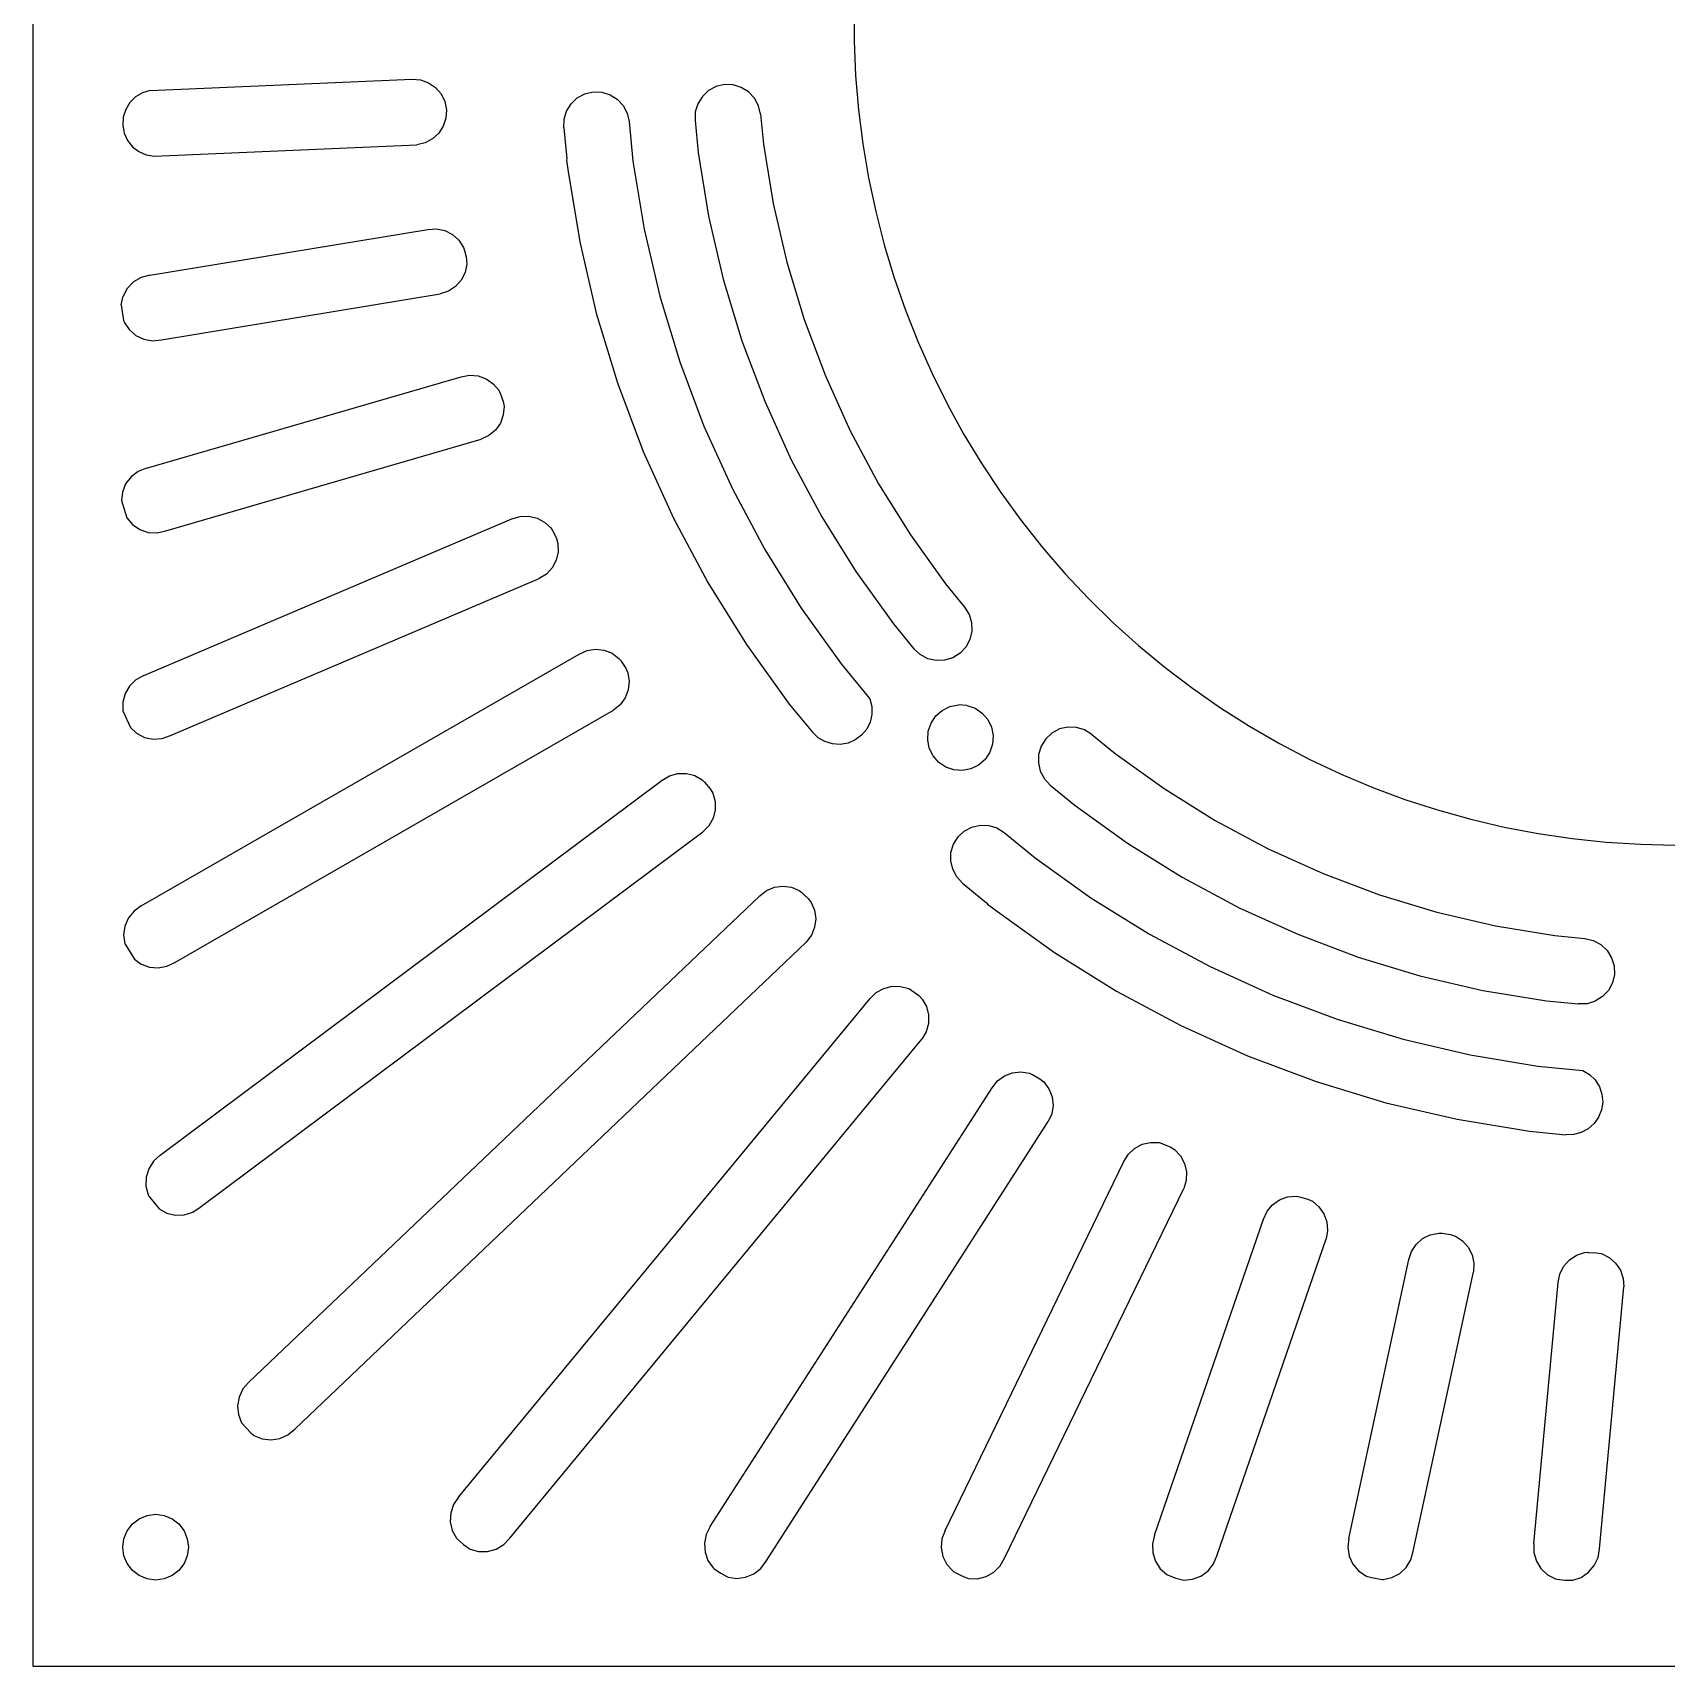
# Model space of a CAD drawing. Extents: x -2918 to -212, y 225 to 5715.
# Drawn here: x -624.1079 to -623.6105, y 806.1718 to 806.6692 of the extents above; entities that cross this region are included whole.
import ezdxf

# ---------------------------------------------------------------- set-up
doc = ezdxf.new("R2010")
doc.units = 0
doc.layers.get('0').update_dxf_attribs({"linetype": 'CONTINUOUS'})
doc.layers.add('ДВ_ГП_П_МАФ', color=20, linetype='CONTINUOUS')

# ---------------------------------------------------------------- blocks, each defined once
blk = doc.blocks.new('*U45')
at = {"color": 150}
for p, q in [((-500, 0), (-500, -500)), ((-249.89, 0), (-249.89, -5.23)), ((-249.89, -5.23), (-249.45, -15.69)), ((-464.18, -20.27), (-384.44, -16.78)), ((-384.44, -16.78), (-381.88, -17)), ((-381.88, -17), (-379.46, -17.87)), ((-379.46, -17.87), (-377.34, -19.31)), ((-377.34, -19.31), (-375.66, -21.25)), ((-291.9, -19.01), (-294.2, -20.24)), ((-289.36, -18.42), (-291.9, -19.01)), ((-286.75, -18.51), (-289.36, -18.42)), ((-284.25, -19.27), (-286.75, -18.51)), ((-282.04, -20.65), (-284.25, -19.27)), ((-249.45, -15.69), (-248.58, -26.13)), ((-470.4, -23.91), (-471.68, -25.99)), ((-468.65, -22.19), (-470.4, -23.91)), ((-466.53, -20.96), (-468.65, -22.19)), ((-464.18, -20.27), (-466.53, -20.96)), ((-375.66, -21.25), (-374.53, -23.56)), ((-374.53, -23.56), (-374.03, -26.08)), ((-337.46, -26.48), (-336.08, -24.26)), ((-336.08, -24.26), (-334.18, -22.48)), ((-334.18, -22.48), (-331.87, -21.25)), ((-331.87, -21.25), (-329.33, -20.66)), ((-329.33, -20.66), (-326.72, -20.74)), ((-326.72, -20.74), (-324.22, -21.5)), ((-324.22, -21.5), (-322.01, -22.88)), ((-322.01, -22.88), (-320.23, -24.79)), ((-320.23, -24.79), (-319, -27.09)), ((-297.49, -24.24), (-298.25, -26.74)), ((-296.11, -22.02), (-297.49, -24.24)), ((-294.2, -20.24), (-296.11, -22.02)), ((-280.25, -22.56), (-282.04, -20.65)), ((-279.02, -24.86), (-280.25, -22.56)), ((-278.43, -27.4), (-279.02, -24.86)), ((-472.42, -28.33), (-472.58, -30.77)), ((-471.68, -25.99), (-472.42, -28.33)), ((-374.18, -28.64), (-374.98, -31.08)), ((-374.03, -26.08), (-374.18, -28.64)), ((-338.31, -31.58), (-338.22, -28.97)), ((-338.22, -28.97), (-337.46, -26.48)), ((-319, -27.09), (-318.41, -29.64)), ((-318.41, -29.64), (-317.23, -41.72)), ((-298.25, -26.74), (-298.34, -29.35)), ((-298.34, -29.35), (-297.38, -39.12)), ((-278.43, -27.4), (-277.54, -36.52)), ((-248.58, -26.13), (-247.26, -36.51)), ((-472.58, -30.77), (-472.14, -33.18)), ((-472.14, -33.18), (-471.12, -35.41)), ((-376.37, -33.23), (-378.27, -34.96)), ((-374.98, -31.08), (-376.37, -33.23)), ((-338.31, -31.58), (-337.39, -41.01)), ((-471.12, -35.41), (-469.6, -37.33)), ((-469.6, -37.33), (-467.66, -38.83)), ((-467.66, -38.83), (-465.42, -39.81)), ((-463, -40.22), (-383.04, -36.72)), ((-380.54, -36.15), (-383.04, -36.72)), ((-378.27, -34.96), (-380.54, -36.15)), ((-297.38, -39.12), (-294.2, -58.5)), ((-277.54, -36.52), (-274.57, -54.6)), ((-247.26, -36.51), (-245.52, -46.84)), ((-465.42, -39.81), (-463, -40.22)), ((-337.39, -41.01), (-337.46, -41.45)), ((-337.46, -41.45), (-337.07, -44.32)), ((-337.07, -44.32), (-333.45, -66.28)), ((-317.23, -41.72), (-313.82, -62.39)), ((-245.52, -46.84), (-243.34, -57.08)), ((-274.57, -54.6), (-270.42, -72.45)), ((-294.2, -58.5), (-289.75, -77.62)), ((-243.34, -57.08), (-240.74, -67.22)), ((-464.37, -76.46), (-379.69, -62.52)), ((-379.69, -62.52), (-377.09, -62.36)), ((-377.09, -62.36), (-374.53, -62.89)), ((-374.53, -62.89), (-372.2, -64.06)), ((-372.2, -64.06), (-370.25, -65.8)), ((-313.82, -62.39), (-309.08, -82.79)), ((-370.25, -65.8), (-368.82, -67.98)), ((-368.82, -67.98), (-368.51, -68.91)), ((-368.51, -68.91), (-368.5, -68.96)), ((-368.5, -68.96), (-368.07, -70.9)), ((-333.45, -66.28), (-328.41, -87.97)), ((-240.74, -67.22), (-237.71, -77.24)), ((-367.84, -73.06), (-368.37, -75.61)), ((-368.07, -70.9), (-367.91, -71.85)), ((-367.91, -71.85), (-367.84, -73.06)), ((-270.42, -72.45), (-265.1, -89.99)), ((-469.32, -78.52), (-471.21, -80.46)), ((-466.99, -77.15), (-469.32, -78.52)), ((-464.37, -76.46), (-466.99, -77.15)), ((-369.54, -77.94), (-371.27, -79.89)), ((-368.37, -75.61), (-369.54, -77.94)), ((-289.75, -77.62), (-284.05, -96.41)), ((-237.71, -77.24), (-234.27, -87.12)), ((-473.11, -85.47), (-472.5, -82.83)), ((-471.21, -80.46), (-472.5, -82.83)), ((-460.82, -96.13), (-375.93, -82.15)), ((-373.45, -81.33), (-375.93, -82.15)), ((-371.27, -79.89), (-373.45, -81.33)), ((-309.08, -82.79), (-303, -102.84)), ((-473.11, -85.47), (-472.31, -90.23)), ((-328.41, -87.97), (-321.95, -109.27)), ((-234.27, -87.12), (-230.42, -96.86)), ((-472.31, -90.23), (-472.27, -90.4)), ((-472.27, -90.4), (-472.16, -90.74)), ((-472.16, -90.74), (-470.66, -93)), ((-470.66, -93), (-468.62, -94.77)), ((-265.1, -89.99), (-258.65, -107.14)), ((-468.62, -94.77), (-466.18, -95.93)), ((-466.18, -95.93), (-463.51, -96.39)), ((-463.51, -96.39), (-460.82, -96.13)), ((-284.05, -96.41), (-277.13, -114.79)), ((-230.42, -96.86), (-226.16, -106.42)), ((-303, -102.84), (-295.62, -122.45)), ((-465.38, -135.21), (-369.52, -107.36)), ((-369.52, -107.36), (-366.96, -106.89)), ((-366.96, -106.89), (-364.36, -107.11)), ((-364.36, -107.11), (-361.9, -108)), ((-361.9, -108), (-359.76, -109.49)), ((-321.95, -109.27), (-314.11, -130.11)), ((-258.65, -107.14), (-251.08, -123.83)), ((-226.16, -106.42), (-221.5, -115.8)), ((-359.76, -109.49), (-358.08, -111.48)), ((-358.08, -111.48), (-357.66, -112.37)), ((-357.66, -112.37), (-357.64, -112.42)), ((-357.64, -112.42), (-356.78, -114.9)), ((-356.72, -119.01), (-357.61, -121.46)), ((-356.78, -114.9), (-356.5, -116.41)), ((-356.5, -116.41), (-356.72, -119.01)), ((-277.13, -114.79), (-269.03, -132.68)), ((-221.5, -115.8), (-216.46, -124.97)), ((-359.09, -123.6), (-361.09, -125.29)), ((-357.61, -121.46), (-359.09, -123.6)), ((-295.62, -122.45), (-286.97, -141.53)), ((-251.08, -123.83), (-242.44, -139.98)), ((-459.51, -154.31), (-363.45, -126.4)), ((-361.09, -125.29), (-363.45, -126.4)), ((-216.46, -124.97), (-211.04, -133.93)), ((-314.11, -130.11), (-304.92, -150.39)), ((-269.03, -132.68), (-259.77, -149.99)), ((-211.04, -133.93), (-205.24, -142.65)), ((-470.05, -137.84), (-471.69, -139.99)), ((-467.9, -136.2), (-470.05, -137.84)), ((-465.38, -135.21), (-467.9, -136.2)), ((-472.69, -142.5), (-472.97, -145.07)), ((-471.69, -139.99), (-472.69, -142.5)), ((-286.97, -141.53), (-277.09, -160.01)), ((-242.44, -139.98), (-232.76, -155.54)), ((-205.24, -142.65), (-199.09, -151.12)), ((-472.97, -145.07), (-471.37, -150.37)), ((-471.37, -150.37), (-469.66, -152.38)), ((-469.66, -152.38), (-467.42, -153.89)), ((-467.42, -153.89), (-464.85, -154.75)), ((-466.18, -198.36), (-354.08, -150.66)), ((-354.08, -150.66), (-351.59, -149.9)), ((-351.59, -149.9), (-348.98, -149.81)), ((-348.98, -149.81), (-346.44, -150.39)), ((-346.44, -150.39), (-344.13, -151.61)), ((-344.13, -151.61), (-342.22, -153.39)), ((-342.22, -153.39), (-341.7, -154.22)), ((-304.92, -150.39), (-294.42, -170.02)), ((-259.77, -149.99), (-249.39, -166.67)), ((-199.09, -151.12), (-192.59, -159.32)), ((-464.85, -154.75), (-462.15, -154.89)), ((-462.15, -154.89), (-459.51, -154.31)), ((-341.7, -154.22), (-341.68, -154.28)), ((-341.68, -154.28), (-340.52, -156.63)), ((-340.52, -156.63), (-340.07, -158.1)), ((-340.07, -158.1), (-339.98, -160.7)), ((-232.76, -155.54), (-222.08, -170.43)), ((-340.57, -163.25), (-341.79, -165.55)), ((-339.98, -160.7), (-340.57, -163.25)), ((-277.09, -160.01), (-266.02, -177.79)), ((-192.59, -159.32), (-185.75, -167.25)), ((-458.07, -216.63), (-345.78, -168.84)), ((-343.57, -167.46), (-345.78, -168.84)), ((-341.79, -165.55), (-343.57, -167.46)), ((-249.39, -166.67), (-237.94, -182.62)), ((-185.75, -167.25), (-178.58, -174.88)), ((-294.42, -170.02), (-282.66, -188.92)), ((-222.08, -170.43), (-216.26, -177.5)), ((-266.02, -177.79), (-253.81, -194.81)), ((-216.26, -177.5), (-214.88, -179.72)), ((-178.58, -174.88), (-171.1, -182.2)), ((-237.94, -182.62), (-231.72, -190.2)), ((-214.88, -179.72), (-214.12, -182.21)), ((-214.12, -182.21), (-214.04, -184.82)), ((-171.1, -182.2), (-163.32, -189.21)), ((-282.66, -188.92), (-269.68, -207.01)), ((-214.63, -187.37), (-215.86, -189.67)), ((-214.04, -184.82), (-214.63, -187.37)), ((-466.93, -268.5), (-333.59, -191.82)), ((-333.59, -191.82), (-331.2, -190.76)), ((-331.2, -190.76), (-328.62, -190.36)), ((-328.62, -190.36), (-326.03, -190.64)), ((-326.03, -190.64), (-323.59, -191.58)), ((-323.59, -191.58), (-321.49, -193.11)), ((-321.49, -193.11), (-320.87, -193.88)), ((-320.87, -193.88), (-320.84, -193.93)), ((-320.84, -193.93), (-319.41, -196.13)), ((-229.81, -191.98), (-231.72, -190.2)), ((-227.51, -193.21), (-229.81, -191.98)), ((-224.96, -193.8), (-227.51, -193.21)), ((-222.35, -193.71), (-224.96, -193.8)), ((-219.86, -192.96), (-222.35, -193.71)), ((-217.64, -191.58), (-219.86, -192.96)), ((-215.86, -189.67), (-217.64, -191.58)), ((-163.32, -189.21), (-155.25, -195.88)), ((-466.18, -198.36), (-468.55, -199.65)), ((-319.41, -196.13), (-318.79, -197.53)), ((-318.79, -197.53), (-318.39, -200.11)), ((-253.81, -194.81), (-245.08, -205.43)), ((-155.25, -195.88), (-146.91, -202.21)), ((-471.87, -203.86), (-472.56, -206.48)), ((-470.5, -201.53), (-471.87, -203.86)), ((-468.55, -199.65), (-470.5, -201.53)), ((-318.66, -202.7), (-319.6, -205.13)), ((-318.39, -200.11), (-318.66, -202.7)), ((-146.91, -202.21), (-138.32, -208.18)), ((-472.56, -206.48), (-472.54, -209.1)), ((-456.7, -285.67), (-323.17, -208.88)), ((-321.14, -207.24), (-323.17, -208.88)), ((-319.6, -205.13), (-321.14, -207.24)), ((-269.68, -207.01), (-262.62, -215.59)), ((-245.08, -205.43), (-244.5, -207.76)), ((-244.5, -207.76), (-244.48, -210.17)), ((-223.07, -208.94), (-220.72, -207.79)), ((-220.72, -207.79), (-218.16, -207.29)), ((-215.56, -207.46), (-218.16, -207.29)), ((-215.56, -207.46), (-213.09, -208.31)), ((-213.09, -208.31), (-210.92, -209.76)), ((-138.32, -208.18), (-129.48, -213.79)), ((-472.54, -209.1), (-470.22, -214.21)), ((-245.01, -212.51), (-246.08, -214.67)), ((-244.48, -210.17), (-245.01, -212.51)), ((-227.34, -215.29), (-226.49, -212.82)), ((-226.49, -212.82), (-225.03, -210.65)), ((-225.03, -210.65), (-223.07, -208.94)), ((-210.92, -209.76), (-209.2, -211.73)), ((-209.2, -211.73), (-208.06, -214.08)), ((-129.48, -213.79), (-120.41, -219.03)), ((-470.22, -214.21), (-468.37, -215.92)), ((-468.37, -215.92), (-465.97, -217.16)), ((-465.97, -217.16), (-463.32, -217.7)), ((-463.32, -217.7), (-460.62, -217.52)), ((-460.62, -217.52), (-458.07, -216.63)), ((-260.89, -217.26), (-262.62, -215.59)), ((-258.81, -218.47), (-260.89, -217.26)), ((-256.51, -219.18), (-258.81, -218.47)), ((-249.54, -217.96), (-251.75, -218.91)), ((-247.61, -216.51), (-249.54, -217.96)), ((-246.08, -214.67), (-247.61, -216.51)), ((-227.51, -217.89), (-227.34, -215.29)), ((-227.01, -220.46), (-227.51, -217.89)), ((-208.06, -214.08), (-207.55, -216.64)), ((-207.55, -216.64), (-207.73, -219.24)), ((-191.58, -217.63), (-192.96, -219.85)), ((-191.58, -217.63), (-189.67, -215.85)), ((-187.37, -214.62), (-189.67, -215.85)), ((-184.83, -214.03), (-187.37, -214.62)), ((-182.22, -214.12), (-184.83, -214.03)), ((-179.72, -214.88), (-182.22, -214.12)), ((-177.51, -216.26), (-179.72, -214.88)), ((-177.51, -216.26), (-170.43, -222.08)), ((-254.11, -219.32), (-256.51, -219.18)), ((-251.75, -218.91), (-254.11, -219.32)), ((-225.86, -222.8), (-227.01, -220.46)), ((-224.15, -224.77), (-225.86, -222.8)), ((-208.58, -221.71), (-210.03, -223.88)), ((-207.73, -219.24), (-208.58, -221.71)), ((-193.72, -222.35), (-193.81, -224.96)), ((-192.96, -219.85), (-193.72, -222.35)), ((-170.43, -222.08), (-155.54, -232.76)), ((-120.41, -219.03), (-111.13, -223.88)), ((-306.08, -228.9), (-303.57, -228.2)), ((-303.57, -228.2), (-300.96, -228.16)), ((-300.96, -228.16), (-298.43, -228.8)), ((-221.98, -226.22), (-224.15, -224.77)), ((-219.51, -227.07), (-221.98, -226.22)), ((-216.91, -227.25), (-219.51, -227.07)), ((-214.34, -226.74), (-216.91, -227.25)), ((-212, -225.6), (-214.34, -226.74)), ((-210.03, -223.88), (-212, -225.6)), ((-193.81, -224.96), (-193.22, -227.5)), ((-193.22, -227.5), (-191.99, -229.8)), ((-111.13, -223.88), (-101.66, -228.34)), ((-101.66, -228.34), (-92.01, -232.39)), ((-461.22, -344.41), (-308.33, -230.24)), ((-308.33, -230.24), (-306.08, -228.9)), ((-298.43, -228.8), (-296.16, -230.08)), ((-296.16, -230.08), (-295.45, -230.76)), ((-295.45, -230.76), (-295.42, -230.81)), ((-295.42, -230.81), (-293.74, -232.82)), ((-293.74, -232.82), (-292.96, -234.14)), ((-191.99, -229.8), (-190.21, -231.71)), ((-190.21, -231.71), (-182.62, -237.94)), ((-155.54, -232.76), (-139.98, -242.44)), ((-92.01, -232.39), (-82.2, -236.04)), ((-292.96, -234.14), (-292.25, -236.65)), ((-292.25, -236.65), (-292.21, -239.26)), ((-182.62, -237.94), (-166.67, -249.39)), ((-82.2, -236.04), (-72.24, -239.28)), ((-292.86, -241.79), (-294.13, -244.07)), ((-292.21, -239.26), (-292.86, -241.79)), ((-139.98, -242.44), (-123.83, -251.08)), ((-72.24, -239.28), (-62.16, -242.09)), ((-62.16, -242.09), (-51.97, -244.48)), ((-449.02, -360.24), (-295.95, -245.93)), ((-294.13, -244.07), (-295.95, -245.93)), ((-219.65, -249.69), (-218.27, -247.48)), ((-218.27, -247.48), (-216.36, -245.7)), ((-216.36, -245.7), (-214.06, -244.47)), ((-214.06, -244.47), (-211.51, -243.88)), ((-211.51, -243.88), (-208.9, -243.96)), ((-208.9, -243.96), (-206.41, -244.72)), ((-206.41, -244.72), (-204.19, -246.1)), ((-204.19, -246.1), (-194.81, -253.81)), ((-51.97, -244.48), (-41.68, -246.44)), ((-41.68, -246.44), (-31.33, -247.97)), ((-31.33, -247.97), (-20.91, -249.07)), ((-220.49, -254.8), (-220.41, -252.19)), ((-220.41, -252.19), (-219.65, -249.69)), ((-166.67, -249.39), (-149.99, -259.77)), ((-123.83, -251.08), (-107.14, -258.65)), ((-20.91, -249.07), (-10.47, -249.73)), ((-10.47, -249.73), (0, -249.95)), ((-219.9, -257.34), (-220.49, -254.8)), ((-218.67, -259.65), (-219.9, -257.34)), ((-194.81, -253.81), (-177.79, -266.02)), ((-276.6, -263.78), (-274.19, -262.77)), ((-274.19, -262.77), (-271.6, -262.43)), ((-271.6, -262.43), (-269.02, -262.76)), ((-269.02, -262.76), (-266.6, -263.76)), ((-216.89, -261.55), (-218.67, -259.65)), ((-216.89, -261.55), (-209.58, -267.57)), ((-149.99, -259.77), (-132.68, -269.03)), ((-107.14, -258.65), (-89.99, -265.1)), ((-466.93, -268.5), (-469.14, -270.06)), ((-434.23, -413.51), (-278.66, -265.37)), ((-278.66, -265.37), (-276.6, -263.78)), ((-266.6, -263.76), (-265.82, -264.36)), ((-265.82, -264.36), (-265.1, -265.1)), ((-265.07, -265.07), (-265.1, -265.1)), ((-265.07, -265.07), (-263.87, -266.2)), ((-263.87, -266.2), (-262.94, -267.41)), ((-262.94, -267.41), (-261.94, -269.82)), ((-209.58, -267.57), (-209.31, -267.93)), ((-209.31, -267.93), (-207.01, -269.68)), ((-177.79, -266.02), (-160.01, -277.09)), ((-89.99, -265.1), (-72.45, -270.42)), ((-470.84, -272.16), (-471.93, -274.64)), ((-469.14, -270.06), (-470.84, -272.16)), ((-261.94, -269.82), (-261.59, -272.41)), ((-261.59, -272.41), (-261.93, -274.99)), ((-207.01, -269.68), (-188.92, -282.66)), ((-132.68, -269.03), (-114.79, -277.13)), ((-72.45, -270.42), (-54.6, -274.57)), ((-471.93, -274.64), (-472.31, -277.32)), ((-472.31, -277.32), (-471.95, -280)), ((-262.92, -277.4), (-264.51, -279.48)), ((-261.93, -274.99), (-262.92, -277.4)), ((-160.01, -277.09), (-141.53, -286.97)), ((-114.79, -277.13), (-96.41, -284.05)), ((-54.6, -274.57), (-36.52, -277.54)), ((-36.52, -277.54), (-27.41, -278.43)), ((-27.41, -278.43), (-24.87, -279.02)), ((-471.95, -280), (-471.89, -280.14)), ((-471.89, -280.14), (-469.04, -284.73)), ((-420.23, -427.77), (-264.51, -279.48)), ((-188.92, -282.66), (-170.02, -294.42)), ((-24.87, -279.02), (-22.56, -280.25)), ((-22.56, -280.25), (-20.66, -282.04)), ((-20.66, -282.04), (-19.28, -284.25)), ((-469.04, -284.73), (-467.02, -286.19)), ((-467.02, -286.19), (-464.48, -287.13)), ((-464.48, -287.13), (-461.79, -287.36)), ((-461.79, -287.36), (-459.13, -286.86)), ((-459.13, -286.86), (-456.7, -285.67)), ((-141.53, -286.97), (-122.45, -295.62)), ((-96.41, -284.05), (-77.62, -289.75)), ((-19.28, -284.25), (-18.52, -286.75)), ((-18.52, -286.75), (-18.43, -289.36)), ((-240.89, -293.6), (-238.36, -292.95)), ((-238.36, -292.95), (-235.75, -292.97)), ((-235.75, -292.97), (-233.24, -293.67)), ((-77.62, -289.75), (-58.5, -294.2)), ((-19.02, -291.9), (-20.25, -294.21)), ((-18.43, -289.36), (-19.02, -291.9)), ((-370.35, -448.47), (-245.02, -296.71)), ((-245.02, -296.71), (-243.16, -294.88)), ((-243.16, -294.88), (-240.89, -293.6)), ((-233.24, -293.67), (-232.4, -294.17)), ((-232.4, -294.17), (-232.35, -294.21)), ((-232.35, -294.21), (-230.24, -295.77)), ((-230.24, -295.77), (-229.17, -296.86)), ((-229.17, -296.86), (-227.88, -299.13)), ((-170.02, -294.42), (-150.39, -304.92)), ((-122.45, -295.62), (-102.84, -303)), ((-58.5, -294.2), (-39.12, -297.38)), ((-39.12, -297.38), (-29.36, -298.34)), ((-26.75, -298.25), (-29.36, -298.34)), ((-24.25, -297.49), (-26.75, -298.25)), ((-22.03, -296.11), (-24.25, -297.49)), ((-20.25, -294.21), (-22.03, -296.11)), ((-227.88, -299.13), (-227.23, -301.66)), ((-227.23, -301.66), (-227.26, -304.27)), ((-102.84, -303), (-82.79, -309.08)), ((-227.96, -306.78), (-229.28, -309.03)), ((-227.26, -304.27), (-227.96, -306.78)), ((-150.39, -304.92), (-130.11, -314.11)), ((-354.75, -460.96), (-229.28, -309.03)), ((-82.79, -309.08), (-62.39, -313.82)), ((-130.11, -314.11), (-109.27, -321.95)), ((-62.39, -313.82), (-41.72, -317.23)), ((-41.72, -317.23), (-28.04, -318.56)), ((-207.89, -323.82), (-206.26, -321.78)), ((-206.26, -321.78), (-204.15, -320.24)), ((-204.15, -320.24), (-201.72, -319.29)), ((-201.72, -319.29), (-199.13, -319)), ((-199.13, -319), (-196.55, -319.4)), ((-196.55, -319.4), (-195.65, -319.79)), ((-195.65, -319.79), (-195.6, -319.82)), ((-195.6, -319.82), (-193.32, -321.12)), ((-193.32, -321.12), (-192.12, -322.08)), ((-192.12, -322.08), (-190.58, -324.18)), ((-109.27, -321.95), (-87.97, -328.41)), ((-28.04, -318.56), (-25.98, -319.8)), ((-25.98, -319.8), (-24.26, -321.48)), ((-24.26, -321.48), (-22.98, -323.52)), ((-293.69, -457.47), (-207.89, -323.82)), ((-190.58, -324.18), (-189.63, -326.61)), ((-189.63, -326.61), (-189.35, -329.2)), ((-22.98, -323.52), (-22.21, -325.79)), ((-21.99, -328.19), (-22.33, -330.57)), ((-22.21, -325.79), (-21.99, -328.19)), ((-189.74, -331.78), (-190.79, -334.17)), ((-189.35, -329.2), (-189.74, -331.78)), ((-87.97, -328.41), (-66.28, -333.45)), ((-23.22, -332.8), (-24.6, -334.77)), ((-22.33, -330.57), (-23.22, -332.8)), ((-276.71, -468), (-190.79, -334.17)), ((-66.28, -333.45), (-44.32, -337.07)), ((-44.32, -337.07), (-33.26, -338.15)), ((-30.85, -338.1), (-33.26, -338.15)), ((-28.52, -337.49), (-30.85, -338.1)), ((-26.4, -336.36), (-28.52, -337.49)), ((-24.6, -334.77), (-26.4, -336.36)), ((-166.4, -344.08), (-164.5, -342.3)), ((-164.5, -342.3), (-162.2, -341.07)), ((-162.2, -341.07), (-159.66, -340.48)), ((-159.66, -340.48), (-157.05, -340.56)), ((-157.05, -340.56), (-156.11, -340.84)), ((-156.11, -340.84), (-156.06, -340.87)), ((-156.06, -340.87), (-153.64, -341.88)), ((-153.64, -341.88), (-152.34, -342.69)), ((-152.34, -342.69), (-150.55, -344.6)), ((-463.23, -346.23), (-464.67, -348.51)), ((-461.22, -344.41), (-463.23, -346.23)), ((-222.2, -458.63), (-167.78, -346.3)), ((-167.78, -346.3), (-166.4, -344.08)), ((-150.55, -344.6), (-149.32, -346.9)), ((-149.32, -346.9), (-148.73, -349.44)), ((-465.45, -351.1), (-465.5, -353.81)), ((-464.67, -348.51), (-465.45, -351.1)), ((-148.81, -352.04), (-149.57, -354.54)), ((-148.73, -349.44), (-148.81, -352.04)), ((-465.5, -353.81), (-464.83, -356.43)), ((-464.83, -356.43), (-464.61, -356.82)), ((-464.61, -356.82), (-464.13, -357.48)), ((-464.13, -357.48), (-461.46, -360.73)), ((-204.09, -467.07), (-149.57, -354.54)), ((-122.5, -359.48), (-120.36, -357.98)), ((-120.36, -357.98), (-117.91, -357.09)), ((-117.91, -357.09), (-115.31, -356.86)), ((-115.31, -356.86), (-114.34, -357.03)), ((-114.34, -357.03), (-114.29, -357.05)), ((-114.29, -357.05), (-111.77, -357.77)), ((-111.77, -357.77), (-110.38, -358.42)), ((-461.46, -360.73), (-459.2, -361.99)), ((-459.2, -361.99), (-456.57, -362.62)), ((-456.57, -362.62), (-453.86, -362.53)), ((-453.86, -362.53), (-451.29, -361.71)), ((-451.29, -361.71), (-449.02, -360.24)), ((-125.28, -363.84), (-124.18, -361.47)), ((-124.18, -361.47), (-122.5, -359.48)), ((-110.38, -358.42), (-108.38, -360.09)), ((-108.38, -360.09), (-106.88, -362.23)), ((-106.88, -362.23), (-105.99, -364.68)), ((-158.43, -460.11), (-125.28, -363.84)), ((-105.76, -367.28), (-106.22, -369.85)), ((-105.99, -364.68), (-105.76, -367.28)), ((-139.44, -466.33), (-106.22, -369.85)), ((-80.18, -373.7), (-78.75, -371.52)), ((-78.75, -371.52), (-76.81, -369.78)), ((-76.81, -369.78), (-74.48, -368.6)), ((-74.48, -368.6), (-71.93, -368.07)), ((-71.93, -368.07), (-70.95, -368.12)), ((-70.95, -368.12), (-70.89, -368.13)), ((-70.89, -368.13), (-68.3, -368.54)), ((-68.3, -368.54), (-66.84, -369.02)), ((-66.84, -369.02), (-64.66, -370.45)), ((-64.66, -370.45), (-62.92, -372.39)), ((-62.92, -372.39), (-61.74, -374.72)), ((-99.26, -461.06), (-80.99, -376.18)), ((-80.99, -376.18), (-80.18, -373.7)), ((-61.74, -374.72), (-61.2, -377.27)), ((-61.2, -377.27), (-61.35, -379.88)), ((-33.88, -378.26), (-32.16, -376.3)), ((-32.16, -376.3), (-29.98, -374.85)), ((-29.98, -374.85), (-27.51, -374.02)), ((-27.51, -374.02), (-26.53, -373.95)), ((-26.53, -373.95), (-26.48, -373.96)), ((-26.48, -373.96), (-23.86, -374.06)), ((-23.86, -374.06), (-22.35, -374.36)), ((-22.35, -374.36), (-20.01, -375.52)), ((-20.01, -375.52), (-18.05, -377.24)), ((-18.05, -377.24), (-16.61, -379.41)), ((-79.67, -464.96), (-61.35, -379.88)), ((-35.54, -383.16), (-35.03, -380.6)), ((-35.03, -380.6), (-33.88, -378.26)), ((-16.61, -379.41), (-15.77, -381.88)), ((-15.77, -381.88), (-15.6, -384.48)), ((-42.92, -462.64), (-35.54, -383.16)), ((-22.99, -464.18), (-15.6, -384.48)), ((-436, -415.56), (-437.16, -418)), ((-434.23, -413.51), (-436, -415.56)), ((-437.16, -418), (-437.63, -420.66)), ((-437.63, -420.66), (-437.36, -423.36)), ((-437.36, -423.36), (-436.39, -425.88)), ((-433.55, -428.89), (-436.39, -425.88)), ((-433.55, -428.89), (-432.91, -429.48)), ((-432.91, -429.48), (-432.63, -429.7)), ((-432.63, -429.7), (-430.13, -430.72)), ((-430.13, -430.72), (-427.44, -431.04)), ((-427.44, -431.04), (-424.77, -430.62)), ((-424.77, -430.62), (-422.3, -429.51)), ((-422.3, -429.51), (-420.23, -427.77)), ((-371.87, -450.71), (-372.73, -453.28)), ((-370.35, -448.47), (-371.87, -450.71)), ((-471.24, -458.72), (-469.65, -456.65)), ((-469.65, -456.65), (-467.58, -455.06)), ((-467.58, -455.06), (-465.16, -454.06)), ((-465.16, -454.06), (-462.58, -453.72)), ((-462.58, -453.72), (-459.99, -454.06)), ((-459.99, -454.06), (-457.58, -455.06)), ((-457.58, -455.06), (-455.51, -456.65)), ((-455.51, -456.65), (-453.92, -458.72)), ((-372.73, -453.28), (-372.87, -455.98)), ((-372.87, -455.98), (-372.29, -458.62)), ((-293.69, -457.47), (-294.93, -459.87)), ((-472.58, -463.72), (-472.24, -461.14)), ((-472.24, -461.14), (-471.24, -458.72)), ((-453.92, -458.72), (-452.92, -461.14)), ((-452.92, -461.14), (-452.58, -463.72)), ((-372.29, -458.62), (-371.01, -461.01)), ((-371.01, -461.01), (-370.7, -461.33)), ((-370.7, -461.33), (-368.82, -462.93)), ((-356.6, -462.93), (-354.75, -460.96)), ((-294.93, -459.87), (-295.48, -462.52)), ((-295.48, -462.52), (-295.3, -465.22)), ((-223.15, -461.17), (-223.38, -463.86)), ((-222.2, -458.63), (-223.15, -461.17)), ((-158.43, -460.11), (-159.06, -462.74)), ((-99.26, -461.06), (-99.58, -463.75)), ((-472.24, -466.31), (-472.58, -463.72)), ((-471.24, -468.72), (-472.24, -466.31)), ((-452.92, -466.31), (-453.92, -468.72)), ((-452.58, -463.72), (-452.92, -466.31)), ((-368.82, -462.93), (-367.13, -464.17)), ((-367.13, -464.17), (-366.83, -464.35)), ((-366.83, -464.35), (-364.22, -465.07)), ((-364.22, -465.07), (-361.52, -465.06)), ((-361.52, -465.06), (-358.91, -464.33)), ((-358.91, -464.33), (-356.6, -462.93)), ((-295.3, -465.22), (-294.4, -467.77)), ((-223.38, -463.86), (-222.88, -466.52)), ((-222.88, -466.52), (-221.68, -468.95)), ((-205.42, -469.42), (-204.09, -467.07)), ((-159.06, -462.74), (-158.97, -465.45)), ((-158.97, -465.45), (-158.16, -468.02)), ((-140.48, -468.82), (-139.44, -466.33)), ((-99.58, -463.75), (-99.16, -466.42)), ((-99.16, -466.42), (-98.05, -468.88)), ((-80.4, -467.57), (-79.67, -464.96)), ((-42.92, -462.64), (-42.91, -465.34)), ((-42.91, -465.34), (-42.18, -467.95)), ((-24.54, -469.31), (-23.42, -466.85)), ((-23.42, -466.85), (-22.99, -464.18)), ((-469.65, -470.79), (-471.24, -468.72)), ((-467.58, -472.38), (-469.65, -470.79)), ((-465.16, -473.38), (-467.58, -472.38)), ((-457.58, -472.38), (-459.99, -473.38)), ((-455.51, -470.79), (-457.58, -472.38)), ((-453.92, -468.72), (-455.51, -470.79)), ((-294.4, -467.77), (-292.85, -469.99)), ((-292.85, -469.99), (-292.51, -470.28)), ((-292.51, -470.28), (-290.44, -471.63)), ((-290.44, -471.63), (-288.62, -472.67)), ((-282.94, -472.88), (-280.44, -471.85)), ((-280.44, -471.85), (-278.31, -470.18)), ((-278.31, -470.18), (-276.71, -468)), ((-221.68, -468.95), (-219.88, -470.96)), ((-219.88, -470.96), (-219.5, -471.21)), ((-219.5, -471.21), (-217.29, -472.31)), ((-217.29, -472.31), (-215.36, -473.12)), ((-209.69, -472.66), (-207.34, -471.33)), ((-207.34, -471.33), (-205.42, -469.42)), ((-158.16, -468.02), (-156.68, -470.29)), ((-156.68, -470.29), (-154.65, -472.08)), ((-154.65, -472.08), (-154.25, -472.28)), ((-154.25, -472.28), (-151.92, -473.11)), ((-144.33, -472.55), (-142.15, -470.95)), ((-142.15, -470.95), (-140.48, -468.82)), ((-98.05, -468.88), (-96.31, -470.96)), ((-96.31, -470.96), (-94.09, -472.49)), ((-94.09, -472.49), (-93.66, -472.64)), ((-86.18, -472.98), (-83.79, -471.72)), ((-83.79, -471.72), (-81.81, -469.88)), ((-81.81, -469.88), (-80.4, -467.57)), ((-42.18, -467.95), (-40.78, -470.26)), ((-40.78, -470.26), (-38.81, -472.11)), ((-38.81, -472.11), (-36.41, -473.37)), ((-28.51, -472.91), (-26.28, -471.38)), ((-26.28, -471.38), (-24.54, -469.31)), ((-462.58, -473.72), (-465.16, -473.38)), ((-459.99, -473.38), (-462.58, -473.72)), ((-288.62, -472.67), (-288.3, -472.81)), ((-288.3, -472.81), (-285.62, -473.21)), ((-285.62, -473.21), (-282.94, -472.88)), ((-215.36, -473.12), (-215.02, -473.23)), ((-215.02, -473.23), (-212.32, -473.31)), ((-212.32, -473.31), (-209.69, -472.66)), ((-151.92, -473.11), (-149.91, -473.68)), ((-149.91, -473.68), (-149.56, -473.75)), ((-149.56, -473.75), (-146.86, -473.5)), ((-146.86, -473.5), (-144.33, -472.55)), ((-93.66, -472.64), (-91.25, -473.19)), ((-91.25, -473.19), (-89.18, -473.52)), ((-89.18, -473.52), (-88.83, -473.54)), ((-88.83, -473.54), (-86.18, -472.98)), ((-36.41, -473.37), (-35.97, -473.47)), ((-35.97, -473.47), (-33.52, -473.72)), ((-33.52, -473.72), (-31.42, -473.8)), ((-31.42, -473.8), (-31.07, -473.78)), ((-31.07, -473.78), (-28.51, -472.91)), ((-500, -500), (0, -500))]:
    blk.add_line(p, q, dxfattribs=at)

msp = doc.modelspace()

# ---------------------------------------------------------------- block references
at = {"layer": 'ДВ_ГП_П_МАФ', "color": 150, "xscale": 0.001, "yscale": 0.001, "zscale": 0.001}
msp.add_blockref('*U45', (-623.60791, 806.67184), dxfattribs=at)

doc.saveas('drawing.dxf')
